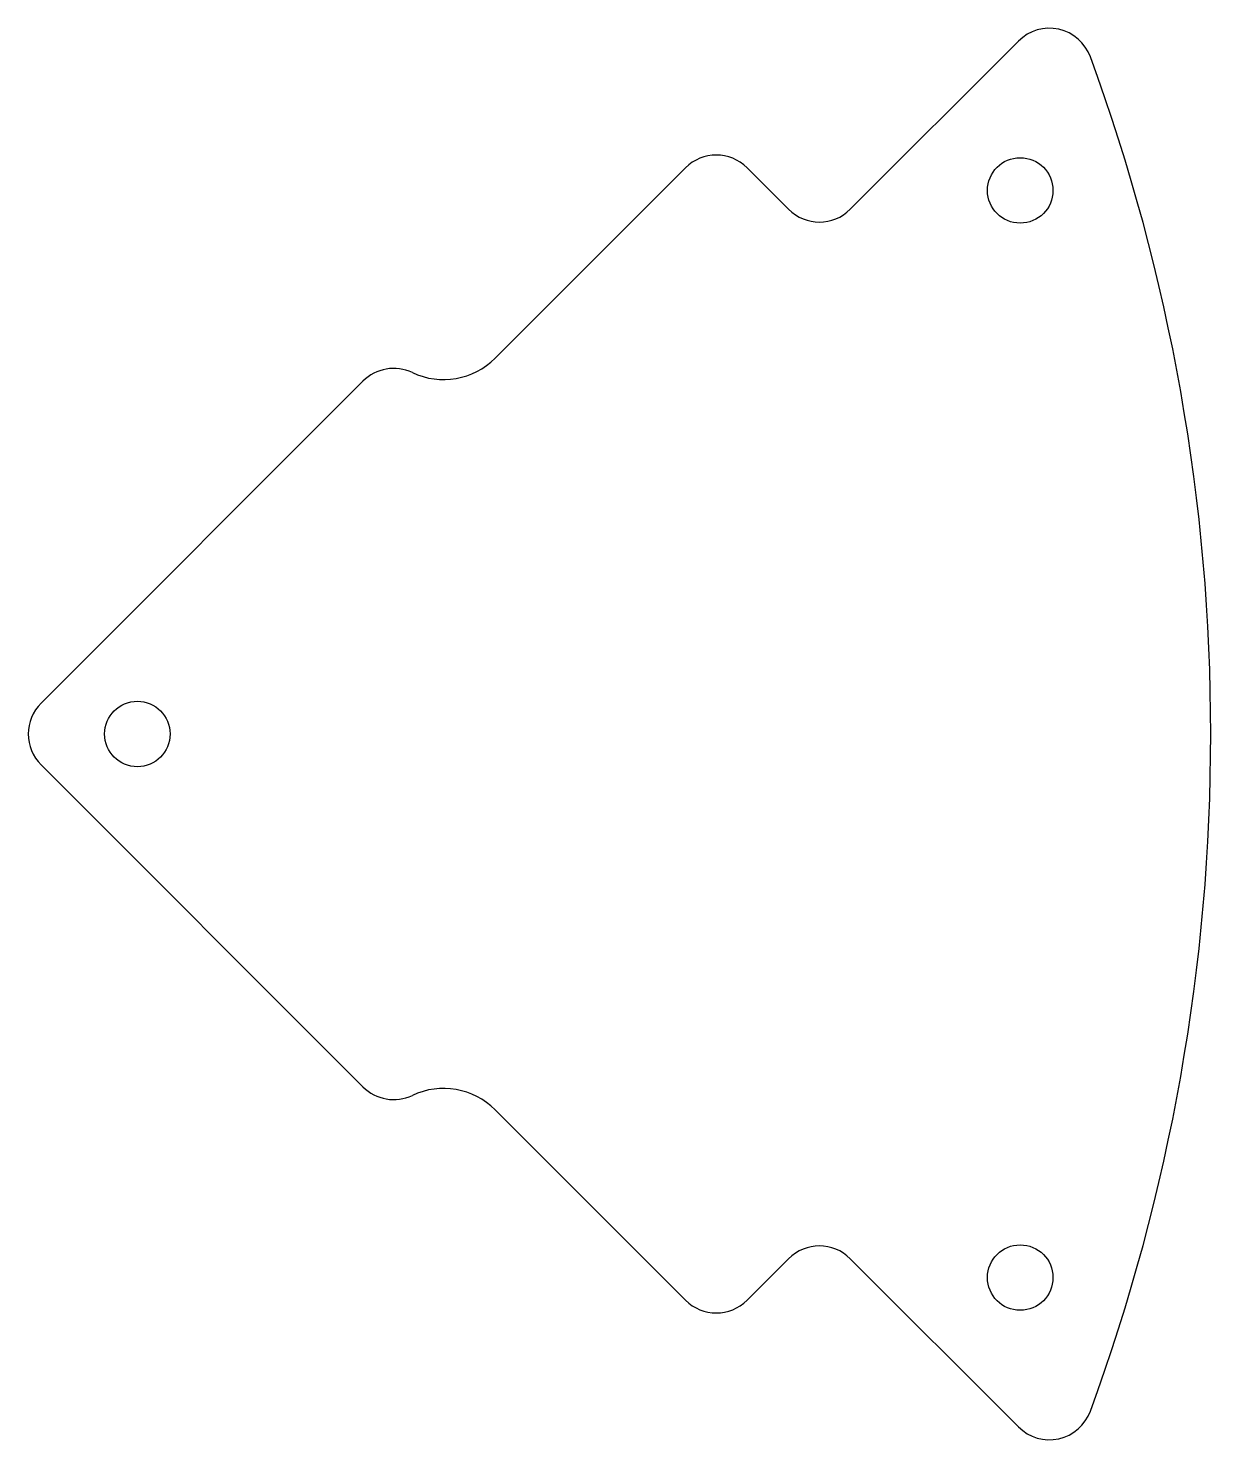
# Model space of a CAD drawing. Header units: millimetres. Extents: x 35.8 to 90, y -32.3 to 32.3.
import ezdxf

# ---------------------------------------------------------------- set-up
doc = ezdxf.new("R2010")
doc.units = ezdxf.units.MM
doc.layers.get('0').update_dxf_attribs({"linetype": 'CONTINUOUS'})

msp = doc.modelspace()

# ---------------------------------------------------------------- linework, layer by layer
for p, q in [((81.193, 31.747), (73.487, 24.04)), ((60, 20), (65.935, 25.935)), ((68.764, 25.935), (70.658, 24.04)), ((60, 20), (57.22, 17.22)), ((36.414, 1.414), (51.16, 16.16)), ((36.414, -1.414), (51.16, -16.16)), ((60, -20), (57.22, -17.22)), ((60, -20), (65.935, -25.935)), ((68.764, -25.935), (70.658, -24.04)), ((73.487, -24.04), (81.193, -31.747))]:
    msp.add_line(p, q)
for centre in [(81.271, 24.902), (81.271, 24.902), (40.828, 0), (81.271, -24.902)]:
    msp.add_circle(centre, 1.5)
for centre, radius, start, end in [((82.607, 30.332), 2, 20.16257, 135), ((0, 0), 90, -20.16257, 20.16257), ((67.349, 24.521), 2, 45, 135), ((72.073, 25.455), 2, 225, 315), ((54.85, 19.589), 3.351, 244.83193, 315), ((52.575, 14.746), 2, 64.83193, 135), ((37.828, 0), 2, 135, 225), ((52.575, -14.746), 2, 225, 295.16807), ((54.85, -19.589), 3.351, 45, 115.16807), ((72.073, -25.455), 2, 45, 135), ((67.349, -24.521), 2, 225, 315), ((82.607, -30.332), 2, 225, 339.83743)]:
    msp.add_arc(centre, radius, start, end)

doc.saveas('drawing.dxf')
